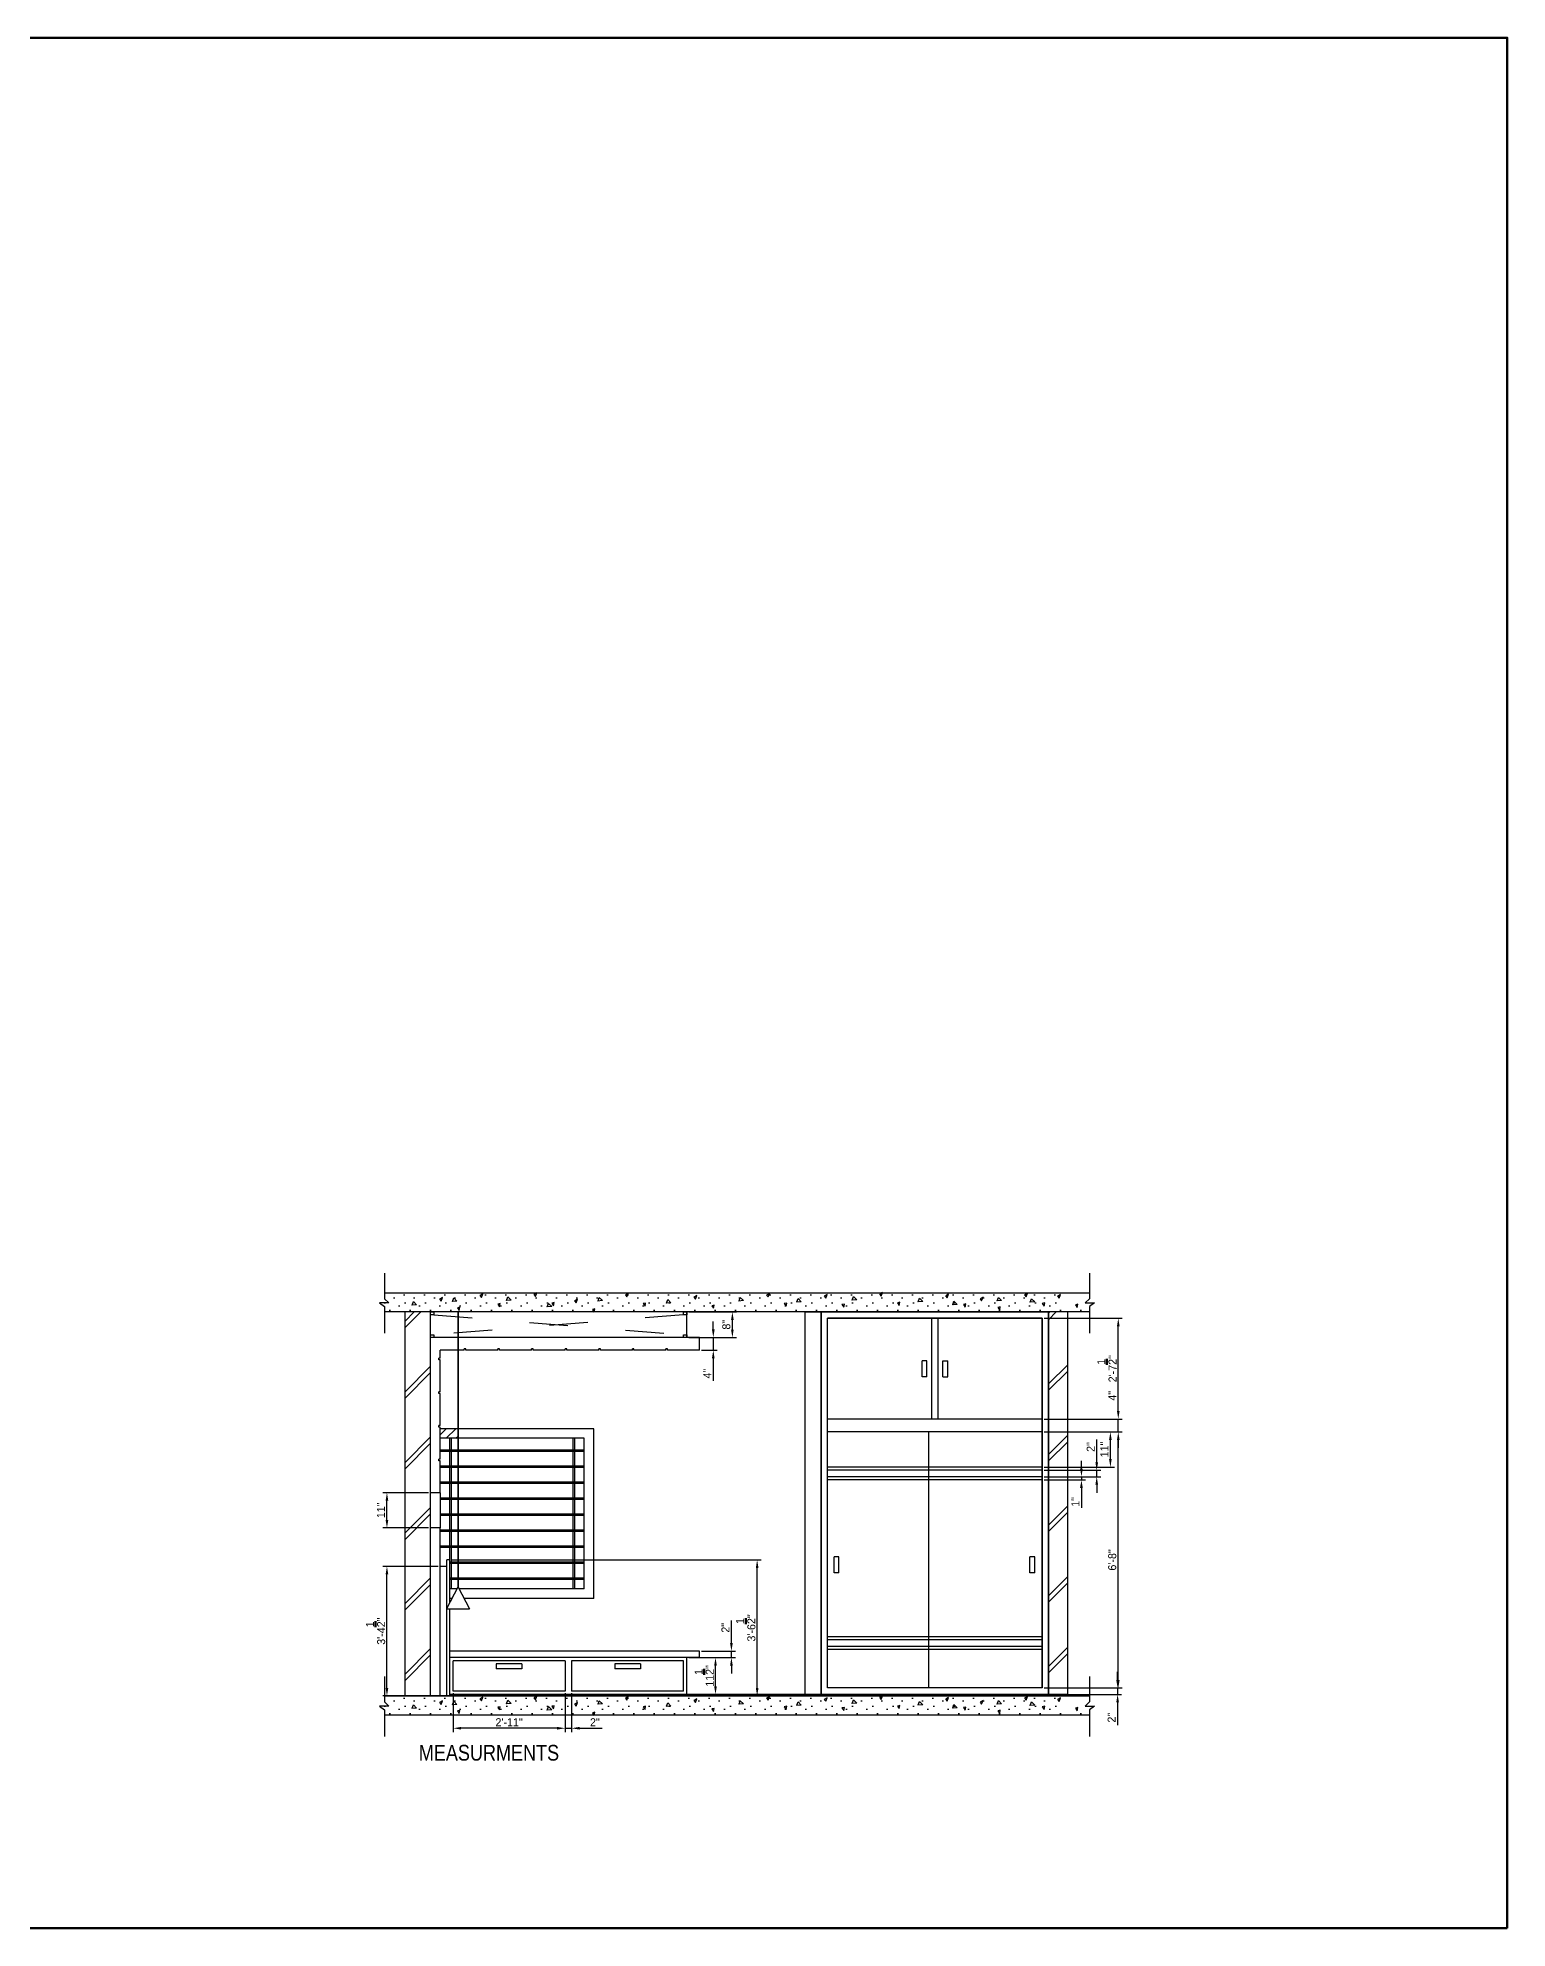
# Model space of a CAD drawing. Header units: millimetres. Extents: x 543 to 4140, y -1075 to 1161.
# Drawn here: x 3681 to 4140, y 165 to 756 of the extents above; entities that cross this region are included whole.
import ezdxf

# ---------------------------------------------------------------- set-up
doc = ezdxf.new("R2010")
doc.units = ezdxf.units.MM
doc.linetypes.add('ACAD_ISO03W100', pattern=[30, 12, -18])
doc.layers.add('TXT', color=7, linetype='Continuous', lineweight=25)
doc.styles.add('stylus BT', font='swissc.ttf')
doc.dimstyles.new('ISO-25', dxfattribs={"dimtxt": 2.5, "dimasz": 2.5, "dimexe": 1.25, "dimexo": 0.625, "dimtad": 1, "dimlunit": 4, "dimtxsty": 'Standard', "dimcen": 2.5, "dimadec": 0, "dimazin": 0, "dimtfac": 1, "dimtmove": 0, "dimatfit": 3, "dimfxl": 1, "dimarcsym": 0})

# ---------------------------------------------------------------- blocks, each defined once
blk = doc.blocks.new('*D29')
at = {"color": 0, "lineweight": -2}
for p, q in [((3884.21, 249.99), (3893.81, 249.99)), ((3892.56, 240.99), (3892.56, 247.49)), ((3884.21, 238.49), (3893.81, 238.49))]:
    blk.add_line(p, q, dxfattribs=at)
at = {"color": 0, "lineweight": 100}
for points in [[(3892.15, 247.49), (3892.98, 247.49), (3892.56, 249.99)], [(3892.15, 240.99), (3892.98, 240.99), (3892.56, 238.49)]]:
    blk.add_solid(points, dxfattribs=at)
at = {"layer": 'Defpoints', "color": 0, "lineweight": 100}
for p in [(3883.59, 249.99), (3892.56, 249.99), (3883.59, 238.49)]:
    blk.add_point(p, dxfattribs=at)
at = {"color": 0, "lineweight": 100, "insert": (3889.02, 244.24), "char_height": 2.5, "attachment_point": 5, "rotation": 90}
blk.add_mtext('11{\\H1.000000x;\\S1/2;}"', dxfattribs=at)
blk = doc.blocks.new('*D30')
at = {"color": 0, "lineweight": -2}
for p, q in [((3897.54, 254.49), (3897.54, 261.57)), ((3888.21, 251.99), (3898.79, 251.99)), ((3888.21, 249.99), (3898.79, 249.99)), ((3897.54, 249.99), (3897.54, 251.99)), ((3897.54, 247.49), (3897.54, 244.99))]:
    blk.add_line(p, q, dxfattribs=at)
at = {"color": 0, "lineweight": 100}
for points in [[(3897.12, 254.49), (3897.96, 254.49), (3897.54, 251.99)], [(3897.12, 247.49), (3897.96, 247.49), (3897.54, 249.99)]]:
    blk.add_solid(points, dxfattribs=at)
at = {"layer": 'Defpoints', "color": 0, "lineweight": 100}
for p in [(3887.59, 251.99), (3887.59, 249.99), (3897.54, 251.99)]:
    blk.add_point(p, dxfattribs=at)
at = {"color": 0, "lineweight": 100, "insert": (3895.67, 259.28), "char_height": 2.5, "attachment_point": 5, "rotation": 90}
blk.add_mtext('2"', dxfattribs=at)
blk = doc.blocks.new('*D31')
at = {"color": 0, "lineweight": -2}
for p, q in [((3810.21, 280.49), (3906.82, 280.49)), ((3905.57, 240.49), (3905.57, 277.99)), ((3810.21, 237.99), (3906.82, 237.99))]:
    blk.add_line(p, q, dxfattribs=at)
at = {"color": 0, "lineweight": 100}
for points in [[(3905.16, 277.99), (3905.99, 277.99), (3905.57, 280.49)], [(3905.16, 240.49), (3905.99, 240.49), (3905.57, 237.99)]]:
    blk.add_solid(points, dxfattribs=at)
at = {"layer": 'Defpoints', "color": 0, "lineweight": 100}
for p in [(3809.59, 280.49), (3905.57, 280.49), (3809.59, 237.99)]:
    blk.add_point(p, dxfattribs=at)
at = {"color": 0, "lineweight": 100, "insert": (3902.03, 259.24), "char_height": 2.5, "attachment_point": 5, "rotation": 90}
blk.add_mtext('3\'-6{\\H1.000000x;\\S1/2;}"', dxfattribs=at)
blk = doc.blocks.new('*D32')
at = {"color": 0, "lineweight": -2}
for p, q in [((3805.96, 278.49), (3788.68, 278.49)), ((3789.93, 240.49), (3789.93, 275.99)), ((3805.96, 237.99), (3788.68, 237.99))]:
    blk.add_line(p, q, dxfattribs=at)
at = {"color": 0, "lineweight": 100}
for points in [[(3789.52, 275.99), (3790.35, 275.99), (3789.93, 278.49)], [(3789.52, 240.49), (3790.35, 240.49), (3789.93, 237.99)]]:
    blk.add_solid(points, dxfattribs=at)
at = {"layer": 'Defpoints', "color": 0, "lineweight": 100}
for p in [(3789.93, 278.49), (3806.59, 278.49), (3806.59, 237.99)]:
    blk.add_point(p, dxfattribs=at)
at = {"color": 0, "lineweight": 100, "insert": (3786.39, 258.24), "char_height": 2.5, "attachment_point": 5, "rotation": 90}
blk.add_mtext('3\'-4{\\H1.000000x;\\S1/2;}"', dxfattribs=at)
blk = doc.blocks.new('*D33')
at = {"color": 0, "lineweight": -2}
for p, q in [((3802.96, 301.49), (3788.68, 301.49)), ((3789.93, 292.99), (3789.93, 298.99)), ((3802.96, 290.49), (3788.68, 290.49))]:
    blk.add_line(p, q, dxfattribs=at)
at = {"color": 0, "lineweight": 100}
for points in [[(3789.52, 298.99), (3790.35, 298.99), (3789.93, 301.49)], [(3789.52, 292.99), (3790.35, 292.99), (3789.93, 290.49)]]:
    blk.add_solid(points, dxfattribs=at)
at = {"layer": 'Defpoints', "color": 0, "lineweight": 100}
for p in [(3789.93, 301.49), (3803.59, 301.49), (3803.59, 290.49)]:
    blk.add_point(p, dxfattribs=at)
at = {"color": 0, "lineweight": 100, "insert": (3788.06, 295.99), "char_height": 2.5, "attachment_point": 5, "rotation": 90}
blk.add_mtext('11"', dxfattribs=at)
blk = doc.blocks.new('*D34')
at = {"color": 0, "lineweight": -2}
for p, q in [((3810.59, 238.86), (3810.59, 226.65)), ((3845.59, 238.86), (3845.59, 226.65)), ((3843.09, 227.9), (3813.09, 227.9))]:
    blk.add_line(p, q, dxfattribs=at)
at = {"color": 0, "lineweight": 100}
for points in [[(3813.09, 228.32), (3813.09, 227.49), (3810.59, 227.9)], [(3843.09, 228.32), (3843.09, 227.49), (3845.59, 227.9)]]:
    blk.add_solid(points, dxfattribs=at)
at = {"layer": 'Defpoints', "color": 0, "lineweight": 100}
for p in [(3810.59, 239.49), (3845.59, 239.49), (3810.59, 227.9)]:
    blk.add_point(p, dxfattribs=at)
at = {"color": 0, "lineweight": 100, "insert": (3828.09, 229.78), "char_height": 2.5, "attachment_point": 5}
blk.add_mtext('2\'-11"', dxfattribs=at)
blk = doc.blocks.new('*D35')
at = {"color": 0, "lineweight": -2}
for p, q in [((3845.59, 237.86), (3845.59, 226.65)), ((3847.59, 238.86), (3847.59, 226.65)), ((3843.09, 227.9), (3840.59, 227.9)), ((3845.59, 227.9), (3847.59, 227.9)), ((3850.09, 227.9), (3857.17, 227.9))]:
    blk.add_line(p, q, dxfattribs=at)
at = {"color": 0, "lineweight": 100}
for points in [[(3843.09, 228.32), (3843.09, 227.49), (3845.59, 227.9)], [(3850.09, 228.32), (3850.09, 227.49), (3847.59, 227.9)]]:
    blk.add_solid(points, dxfattribs=at)
at = {"layer": 'Defpoints', "color": 0, "lineweight": 100}
for p in [(3845.59, 238.49), (3847.59, 239.49), (3845.59, 227.9)]:
    blk.add_point(p, dxfattribs=at)
at = {"color": 0, "lineweight": 100, "insert": (3854.88, 229.78), "char_height": 2.5, "attachment_point": 5}
blk.add_mtext('2"', dxfattribs=at)
blk = doc.blocks.new('*D36')
at = {"color": 0, "lineweight": -2}
for p, q in [((3891.88, 352.49), (3891.88, 354.99)), ((3888.21, 349.99), (3893.13, 349.99)), ((3891.88, 349.99), (3891.88, 345.99)), ((3888.21, 345.99), (3893.13, 345.99)), ((3891.88, 343.49), (3891.88, 336.4))]:
    blk.add_line(p, q, dxfattribs=at)
at = {"color": 0, "lineweight": 100}
for points in [[(3891.46, 352.49), (3892.29, 352.49), (3891.88, 349.99)], [(3891.46, 343.49), (3892.29, 343.49), (3891.88, 345.99)]]:
    blk.add_solid(points, dxfattribs=at)
at = {"layer": 'Defpoints', "color": 0, "lineweight": 100}
for p in [(3887.59, 349.99), (3891.88, 349.99), (3887.59, 345.99)]:
    blk.add_point(p, dxfattribs=at)
at = {"color": 0, "lineweight": 100, "insert": (3890, 338.7), "char_height": 2.5, "attachment_point": 5, "rotation": 90}
blk.add_mtext('4"', dxfattribs=at)
blk = doc.blocks.new('*D37')
at = {"color": 0, "lineweight": -2}
for p, q in [((3884.21, 357.99), (3899.09, 357.99)), ((3897.84, 352.48), (3897.84, 355.49)), ((3884.21, 349.98), (3899.09, 349.98))]:
    blk.add_line(p, q, dxfattribs=at)
at = {"color": 0, "lineweight": 100}
for points in [[(3897.42, 355.49), (3898.25, 355.49), (3897.84, 357.99)], [(3897.42, 352.48), (3898.25, 352.48), (3897.84, 349.98)]]:
    blk.add_solid(points, dxfattribs=at)
at = {"layer": 'Defpoints', "color": 0, "lineweight": 100}
for p in [(3883.59, 357.99), (3897.84, 357.99), (3883.59, 349.98)]:
    blk.add_point(p, dxfattribs=at)
at = {"color": 0, "lineweight": 100, "insert": (3895.96, 353.98), "char_height": 2.5, "attachment_point": 5, "rotation": 90}
blk.add_mtext('8"', dxfattribs=at)
blk = doc.blocks.new('*D39')
at = {"color": 0, "lineweight": -2}
for p, q in [((4018.17, 242.99), (4018.17, 245.49)), ((3995.21, 240.49), (4019.42, 240.49)), ((3995.21, 238.49), (4019.42, 238.49)), ((4018.17, 240.49), (4018.17, 238.49)), ((4018.17, 235.99), (4018.17, 228.9))]:
    blk.add_line(p, q, dxfattribs=at)
at = {"color": 0, "lineweight": 100}
for points in [[(4017.75, 242.99), (4018.58, 242.99), (4018.17, 240.49)], [(4017.75, 235.99), (4018.58, 235.99), (4018.17, 238.49)]]:
    blk.add_solid(points, dxfattribs=at)
at = {"layer": 'Defpoints', "color": 0, "lineweight": 100}
for p in [(3994.59, 240.49), (3994.59, 238.49), (4018.17, 238.49)]:
    blk.add_point(p, dxfattribs=at)
at = {"color": 0, "lineweight": 100, "insert": (4016.29, 231.2), "char_height": 2.5, "attachment_point": 5, "rotation": 90}
blk.add_mtext('2"', dxfattribs=at)
blk = doc.blocks.new('*D40')
at = {"color": 0, "lineweight": -2}
for p, q in [((3995.21, 320.49), (4019.63, 320.49)), ((4018.38, 242.99), (4018.38, 317.99)), ((3995.21, 240.49), (4019.63, 240.49))]:
    blk.add_line(p, q, dxfattribs=at)
at = {"color": 0, "lineweight": 100}
for points in [[(4017.96, 317.99), (4018.79, 317.99), (4018.38, 320.49)], [(4017.96, 242.99), (4018.79, 242.99), (4018.38, 240.49)]]:
    blk.add_solid(points, dxfattribs=at)
at = {"layer": 'Defpoints', "color": 0, "lineweight": 100}
for p in [(3994.59, 320.49), (4018.38, 320.49), (3994.59, 240.49)]:
    blk.add_point(p, dxfattribs=at)
at = {"color": 0, "lineweight": 100, "insert": (4016.5, 280.49), "char_height": 2.5, "attachment_point": 5, "rotation": 90}
blk.add_mtext('6\'-8"', dxfattribs=at)
blk = doc.blocks.new('*D41')
at = {"color": 0, "lineweight": -2}
for p, q in [((4018.38, 326.99), (4018.38, 334.07)), ((3995.21, 324.49), (4019.63, 324.49)), ((3995.21, 320.49), (4019.63, 320.49)), ((4018.38, 320.49), (4018.38, 324.49)), ((4018.38, 317.99), (4018.38, 315.49))]:
    blk.add_line(p, q, dxfattribs=at)
at = {"color": 0, "lineweight": 100}
for points in [[(4017.96, 326.99), (4018.79, 326.99), (4018.38, 324.49)], [(4017.96, 317.99), (4018.79, 317.99), (4018.38, 320.49)]]:
    blk.add_solid(points, dxfattribs=at)
at = {"layer": 'Defpoints', "color": 0, "lineweight": 100}
for p in [(3994.59, 324.49), (3994.59, 320.49), (4018.38, 324.49)]:
    blk.add_point(p, dxfattribs=at)
at = {"color": 0, "lineweight": 100, "insert": (4016.5, 331.78), "char_height": 2.5, "attachment_point": 5, "rotation": 90}
blk.add_mtext('4"', dxfattribs=at)
blk = doc.blocks.new('*D42')
at = {"color": 0, "lineweight": -2}
for p, q in [((3995.21, 355.99), (4019.63, 355.99)), ((4018.38, 326.99), (4018.38, 353.49)), ((3995.21, 324.49), (4019.63, 324.49))]:
    blk.add_line(p, q, dxfattribs=at)
at = {"color": 0, "lineweight": 100}
for points in [[(4017.96, 353.49), (4018.79, 353.49), (4018.38, 355.99)], [(4017.96, 326.99), (4018.79, 326.99), (4018.38, 324.49)]]:
    blk.add_solid(points, dxfattribs=at)
at = {"layer": 'Defpoints', "color": 0, "lineweight": 100}
for p in [(3994.59, 355.99), (4018.38, 355.99), (3994.59, 324.49)]:
    blk.add_point(p, dxfattribs=at)
at = {"color": 0, "lineweight": 100, "insert": (4014.83, 340.24), "char_height": 2.5, "attachment_point": 5, "rotation": 90}
blk.add_mtext('2\'-7{\\H1.000000x;\\S1/2;}"', dxfattribs=at)
blk = doc.blocks.new('*D44')
at = {"color": 0, "lineweight": -2}
for p, q in [((4006.87, 308.99), (4006.87, 311.49)), ((3995.21, 306.49), (4008.12, 306.49)), ((3995.21, 305.49), (4008.12, 305.49)), ((4006.87, 306.49), (4006.87, 305.49)), ((4006.87, 302.99), (4006.87, 296.74))]:
    blk.add_line(p, q, dxfattribs=at)
at = {"color": 0, "lineweight": 100}
for points in [[(4006.45, 308.99), (4007.28, 308.99), (4006.87, 306.49)], [(4006.45, 302.99), (4007.28, 302.99), (4006.87, 305.49)]]:
    blk.add_solid(points, dxfattribs=at)
at = {"layer": 'Defpoints', "color": 0, "lineweight": 100}
for p in [(3994.59, 306.49), (3994.59, 305.49), (4006.87, 306.49)]:
    blk.add_point(p, dxfattribs=at)
at = {"color": 0, "lineweight": 100, "insert": (4004.99, 298.61), "char_height": 2.5, "attachment_point": 5, "rotation": 90}
blk.add_mtext('1"', dxfattribs=at)
blk = doc.blocks.new('*D46')
at = {"color": 0, "lineweight": -2}
for p, q in [((4011.64, 310.99), (4011.64, 318.07)), ((3995.21, 308.49), (4012.89, 308.49)), ((4011.64, 306.49), (4011.64, 308.49)), ((3995.21, 306.49), (4012.89, 306.49)), ((4011.64, 303.99), (4011.64, 301.49))]:
    blk.add_line(p, q, dxfattribs=at)
at = {"color": 0, "lineweight": 100}
for points in [[(4011.22, 310.99), (4012.06, 310.99), (4011.64, 308.49)], [(4011.22, 303.99), (4012.06, 303.99), (4011.64, 306.49)]]:
    blk.add_solid(points, dxfattribs=at)
at = {"layer": 'Defpoints', "color": 0, "lineweight": 100}
for p in [(3994.59, 308.49), (4011.64, 308.49), (3994.59, 306.49)]:
    blk.add_point(p, dxfattribs=at)
at = {"color": 0, "lineweight": 100, "insert": (4009.77, 315.78), "char_height": 2.5, "attachment_point": 5, "rotation": 90}
blk.add_mtext('2"', dxfattribs=at)
blk = doc.blocks.new('*D47')
at = {"color": 0, "lineweight": -2}
for p, q in [((3995.21, 320.49), (4017.17, 320.49)), ((4015.92, 311.99), (4015.92, 317.99)), ((3995.21, 309.49), (4017.17, 309.49))]:
    blk.add_line(p, q, dxfattribs=at)
at = {"color": 0, "lineweight": 100}
for points in [[(4015.5, 317.99), (4016.33, 317.99), (4015.92, 320.49)], [(4015.5, 311.99), (4016.33, 311.99), (4015.92, 309.49)]]:
    blk.add_solid(points, dxfattribs=at)
at = {"layer": 'Defpoints', "color": 0, "lineweight": 100}
for p in [(3994.59, 320.49), (4015.92, 320.49), (3994.59, 309.49)]:
    blk.add_point(p, dxfattribs=at)
at = {"color": 0, "lineweight": 100, "insert": (4014.04, 314.99), "char_height": 2.5, "attachment_point": 5, "rotation": 90}
blk.add_mtext('11"', dxfattribs=at)

msp = doc.modelspace()

# ---------------------------------------------------------------- hatches: boundary and pattern name
h = msp.add_hatch()
h.set_pattern_fill('DOTS', color=256, scale=4, style=0)
h.set_pattern_definition([(0, (1471.5465, 5.2236), (3.175, 6.35), [0, -6.35])])
h.paths.add_polyline_path([(3789.164, 366.79), (3789.164, 362.108), (3790.524, 360.846), (3787.602, 360.846), (3787.678, 360.79), (4001.545, 360.79), (4001.545, 362.502), (4003.107, 363.648), (4000.185, 363.648), (4001.545, 364.91), (4001.545, 366.79)])
h = msp.add_hatch()
h.set_pattern_fill('DOTS', color=256, scale=4, style=0)
h.set_pattern_definition([(0, (1471.2454, 7.696), (3.175, 6.35), [0, -6.35])])
h.paths.add_polyline_path([(3789.164, 369.262), (3789.164, 363.262), (4001.244, 363.262), (4001.244, 364.974), (4002.806, 366.121), (3999.884, 366.121), (4001.244, 367.383), (4001.244, 369.262)])
h = msp.add_hatch()
h.set_pattern_fill('DOTS', color=256, scale=4, style=0)
h.set_pattern_definition([(0, (1468.034, 6.827), (3.175, 6.35), [0, -6.35])])
h.paths.add_polyline_path([(3789.164, 368.393), (3789.164, 362.393), (3998.032, 362.393), (3998.032, 364.105), (3999.595, 365.252), (3996.672, 365.252), (3998.032, 366.514), (3998.032, 368.393)])
h = msp.add_hatch()
h.set_pattern_fill('DOTS', color=256, scale=4, style=0)
h.set_pattern_definition([(0, (1469.673, 4.288), (3.175, 6.35), [0, -6.35])])
h.paths.add_polyline_path([(3789.164, 365.854), (3789.164, 362.108), (3790.524, 360.846), (3787.602, 360.846), (3788.953, 359.854), (3999.671, 359.854), (3999.671, 361.566), (4001.234, 362.713), (3998.311, 362.713), (3999.671, 363.975), (3999.671, 365.854)])
h = msp.add_hatch()
h.set_pattern_fill('DOTS', color=256, scale=4, style=0)
h.set_pattern_definition([(0, (1479.408, 2.9517), (3.175, 6.35), [0, -6.35])])
h.paths.add_polyline_path([(4009.406, 358.518), (4009.406, 360.23), (4010.969, 361.376), (4008.046, 361.376), (4009.406, 362.639), (4009.406, 364.518), (3789.164, 364.518), (3789.164, 362.639), (3790.524, 361.376), (3787.602, 361.376), (3789.164, 360.23), (3789.164, 358.518)])
h = msp.add_hatch()
h.set_pattern_fill('JIS_WOOD', color=256, scale=3, style=0)
h.set_pattern_definition([(45, (1479.4082, 2.4211), (-1.5, 1.5), [])])
h.paths.add_polyline_path([(3812.03, 318.487), (3812.03, 321.487), (3806.59, 321.487), (3806.59, 318.487)])
h = msp.add_hatch()
h.set_pattern_fill('DOTS', color=256, scale=4, style=0)
h.set_pattern_definition([(0, (1471.2454, -118.304), (3.175, 6.35), [0, -6.35])])
h.paths.add_polyline_path([(3789.164, 243.262), (3789.164, 237.262), (4001.244, 237.262), (4001.244, 238.974), (4002.806, 240.121), (3999.884, 240.121), (4001.244, 241.383), (4001.244, 243.262)])
h = msp.add_hatch()
h.set_pattern_fill('DOTS', color=256, scale=4, style=0)
h.set_pattern_definition([(0, (1468.034, -119.173), (3.175, 6.35), [0, -6.35])])
h.paths.add_polyline_path([(3789.164, 242.393), (3789.164, 236.393), (3998.032, 236.393), (3998.032, 238.105), (3999.595, 239.252), (3996.672, 239.252), (3998.032, 240.514), (3998.032, 242.393)])
h = msp.add_hatch()
h.set_pattern_fill('DOTS', color=256, scale=4, style=0)
h.set_pattern_definition([(0, (1471.5465, -120.7764), (3.175, 6.35), [0, -6.35])])
h.paths.add_polyline_path([(3789.164, 240.79), (3789.164, 236.108), (3790.524, 234.846), (3787.602, 234.846), (3787.678, 234.79), (4001.545, 234.79), (4001.545, 236.502), (4003.107, 237.648), (4000.185, 237.648), (4001.545, 238.91), (4001.545, 240.79)])
h = msp.add_hatch()
h.set_pattern_fill('DOTS', color=256, scale=4, style=0)
h.set_pattern_definition([(0, (1469.673, -121.712), (3.175, 6.35), [0, -6.35])])
h.paths.add_polyline_path([(3789.164, 239.854), (3789.164, 236.108), (3790.524, 234.846), (3787.602, 234.846), (3788.953, 233.854), (3999.671, 233.854), (3999.671, 235.566), (4001.234, 236.713), (3998.311, 236.713), (3999.671, 237.975), (3999.671, 239.854)])
h = msp.add_hatch()
h.set_pattern_fill('DOTS', color=256, scale=4, style=0)
h.set_pattern_definition([(0, (1479.408, -123.0483), (3.175, 6.35), [0, -6.35])])
h.paths.add_polyline_path([(4009.406, 232.518), (4009.406, 234.23), (4010.969, 235.376), (4008.046, 235.376), (4009.406, 236.639), (4009.406, 238.518), (3789.164, 238.518), (3789.164, 236.639), (3790.524, 235.376), (3787.602, 235.376), (3789.164, 234.23), (3789.164, 232.518)])

# ---------------------------------------------------------------- linework, layer by layer
for p, q in [((3789.164, 370.086), (3789.164, 362.108)), ((4009.406, 370.086), (4009.406, 362.108)), ((3790.524, 360.846), (3787.602, 360.846)), ((3787.602, 360.846), (3789.164, 359.699)), ((3789.164, 363.987), (4009.406, 363.987)), ((3789.164, 362.108), (3790.524, 360.846)), ((3797.811, 360.127), (3798.212, 361.208)), ((3798.212, 361.208), (3799.214, 360.207)), ((3806.351, 361.962), (3806.86, 361.365)), ((3807.281, 362.47), (3806.373, 361.939)), ((3806.86, 361.365), (3807.281, 362.47)), ((3811.813, 361.337), (3810.289, 361.217)), ((3810.41, 361.257), (3810.811, 362.339)), ((3810.811, 362.339), (3811.813, 361.337)), ((3818.949, 363.092), (3819.459, 362.495)), ((3819.879, 363.601), (3818.972, 363.07)), ((3819.459, 362.495), (3819.879, 363.601)), ((3825.293, 360.591), (3824.523, 360.438)), ((3824.53, 360.434), (3825.092, 359.608)), ((3825.092, 359.608), (3825.293, 360.591)), ((3828.706, 361.661), (3827.182, 361.541)), ((3827.302, 361.581), (3827.703, 362.662)), ((3827.703, 362.662), (3828.706, 361.661)), ((3835.842, 363.415), (3836.351, 362.818)), ((3836.772, 363.924), (3835.864, 363.393)), ((3836.351, 362.818), (3836.772, 363.924)), ((3839.992, 359.578), (3840.393, 360.66)), ((3840.393, 360.66), (3841.395, 359.659)), ((3842.186, 360.915), (3841.416, 360.761)), ((3841.422, 360.758), (3841.985, 359.932)), ((3841.985, 359.932), (3842.186, 360.915)), ((3848.532, 361.413), (3849.041, 360.816)), ((3849.462, 361.922), (3848.554, 361.391)), ((3849.041, 360.816), (3849.462, 361.922)), ((3857.264, 361.515), (3855.74, 361.394)), ((3855.861, 361.435), (3856.262, 362.516)), ((3856.262, 362.516), (3857.264, 361.515)), ((3864.401, 363.269), (3864.91, 362.672)), ((3865.331, 363.778), (3864.423, 363.247)), ((3864.91, 362.672), (3865.331, 363.778)), ((3870.744, 360.769), (3869.974, 360.615)), ((3869.981, 360.611), (3870.543, 359.785)), ((3870.543, 359.785), (3870.744, 360.769)), ((3878.659, 360.835), (3877.135, 360.715)), ((3877.256, 360.755), (3877.657, 361.836)), ((3877.657, 361.836), (3878.659, 360.835)), ((3885.795, 362.59), (3886.305, 361.993)), ((3886.725, 363.098), (3885.818, 362.568)), ((3886.305, 361.993), (3886.725, 363.098)), ((3901.319, 361.513), (3899.795, 361.393)), ((3899.915, 361.433), (3900.316, 362.514)), ((3900.316, 362.514), (3901.319, 361.513)), ((3908.455, 363.268), (3908.964, 362.671)), ((3909.385, 363.776), (3908.477, 363.246)), ((3908.964, 362.671), (3909.385, 363.776)), ((3914.799, 360.767), (3914.029, 360.613)), ((3914.035, 360.61), (3914.598, 359.784)), ((3914.598, 359.784), (3914.799, 360.767)), ((3919.347, 361.163), (3917.824, 361.043)), ((3917.944, 361.083), (3918.345, 362.164)), ((3918.345, 362.164), (3919.347, 361.163)), ((3926.484, 362.918), (3926.993, 362.32)), ((3927.414, 363.426), (3926.506, 362.895)), ((3926.993, 362.32), (3927.414, 363.426)), ((3932.828, 360.417), (3932.057, 360.263)), ((3932.627, 359.434), (3932.828, 360.417)), ((3936.685, 361.752), (3935.162, 361.631)), ((3935.282, 361.671), (3935.683, 362.753)), ((3935.683, 362.753), (3936.685, 361.752)), ((3943.822, 363.506), (3944.331, 362.909)), ((3944.752, 364.015), (3943.844, 363.484)), ((3944.331, 362.909), (3944.752, 364.015)), ((3950.166, 361.005), (3949.395, 360.852)), ((3949.402, 360.848), (3949.965, 360.022)), ((3949.965, 360.022), (3950.166, 361.005)), ((3957.306, 361.247), (3955.783, 361.127)), ((3955.903, 361.167), (3956.304, 362.248)), ((3956.304, 362.248), (3957.306, 361.247)), ((3964.443, 363.002), (3964.952, 362.405)), ((3965.373, 363.51), (3964.465, 362.98)), ((3964.952, 362.405), (3965.373, 363.51)), ((3966.652, 360.21), (3967.053, 361.291)), ((3967.053, 361.291), (3968.056, 360.29)), ((3970.786, 360.501), (3970.016, 360.347)), ((3970.023, 360.344), (3970.585, 359.518)), ((3970.585, 359.518), (3970.786, 360.501)), ((3975.192, 362.044), (3975.701, 361.447)), ((3976.122, 362.553), (3975.214, 362.022)), ((3975.701, 361.447), (3976.122, 362.553)), ((3981.93, 361.528), (3980.406, 361.408)), ((3980.527, 361.448), (3980.928, 362.529)), ((3980.928, 362.529), (3981.93, 361.528)), ((3989.067, 363.282), (3989.576, 362.685)), ((3989.997, 363.791), (3989.089, 363.26)), ((3989.576, 362.685), (3989.997, 363.791)), ((3992.262, 361.115), (3990.738, 360.995)), ((3990.859, 361.035), (3991.26, 362.116)), ((3991.26, 362.116), (3992.262, 361.115)), ((3995.41, 360.782), (3994.64, 360.628)), ((3994.647, 360.625), (3995.209, 359.799)), ((3995.209, 359.799), (3995.41, 360.782)), ((3999.398, 362.87), (3999.908, 362.273)), ((4000.328, 363.378), (3999.421, 362.848)), ((3999.908, 362.273), (4000.328, 363.378)), ((4005.742, 360.369), (4004.972, 360.215)), ((4005.541, 359.386), (4005.742, 360.369)), ((4009.406, 362.108), (4008.046, 360.846)), ((4008.046, 360.846), (4010.969, 360.846)), ((4010.969, 360.846), (4009.406, 359.699)), ((3789.164, 359.699), (3789.164, 351.318)), ((4009.406, 357.987), (3789.164, 357.987)), ((3795.59, 355.109), (3798.469, 357.987)), ((3795.59, 353.109), (3800.469, 357.987)), ((3795.59, 237.987), (3795.59, 357.987)), ((3799.214, 360.207), (3797.691, 360.087)), ((3803.59, 237.987), (3803.59, 357.987)), ((3812.695, 359.461), (3811.924, 359.307)), ((3811.931, 359.304), (3812.494, 358.478)), ((3812.03, 357.987), (3812.03, 272.013)), ((3812.23, 357.987), (3812.23, 272.013)), ((3812.494, 358.478), (3812.695, 359.461)), ((3841.395, 359.659), (3839.872, 359.538)), ((3854.876, 358.912), (3854.105, 358.759)), ((3854.112, 358.755), (3854.675, 357.929)), ((3854.675, 357.929), (3854.876, 358.912)), ((3883.59, 349.987), (3883.59, 357.987)), ((3892.139, 360.089), (3891.369, 359.935)), ((3891.376, 359.932), (3891.938, 359.106)), ((3891.938, 359.106), (3892.139, 360.089)), ((3920.59, 238.487), (3920.59, 357.987)), ((3925.59, 238.487), (3925.59, 357.987)), ((3927.59, 240.487), (3927.59, 355.987)), ((3994.59, 355.987), (3927.59, 355.987)), ((3932.064, 360.26), (3932.627, 359.434)), ((3960.09, 324.487), (3960.09, 355.987)), ((3962.09, 324.487), (3962.09, 355.987)), ((3968.056, 360.29), (3966.532, 360.17)), ((3981.536, 359.544), (3980.766, 359.39)), ((3980.772, 359.387), (3981.335, 358.56)), ((3981.335, 358.56), (3981.536, 359.544)), ((3994.59, 240.487), (3994.59, 355.987)), ((3996.59, 357.553), (3997.024, 357.987)), ((3996.59, 355.553), (3999.024, 357.987)), ((3996.59, 238.487), (3996.59, 357.987)), ((4002.59, 237.987), (4002.59, 357.987)), ((4004.979, 360.212), (4005.541, 359.386)), ((4009.406, 359.699), (4009.406, 351.318)), ((3812.03, 349.987), (3803.59, 349.987)), ((3887.59, 349.987), (3812.23, 349.987)), ((3887.59, 345.987), (3887.59, 349.987)), ((3806.09, 342.987), (3806.09, 343.487)), ((3806.59, 343.487), (3806.09, 343.487)), ((3806.59, 342.987), (3806.09, 342.987)), ((3806.59, 343.487), (3806.59, 345.987)), ((3812.03, 345.987), (3806.59, 345.987)), ((3806.59, 332.987), (3806.59, 342.987)), ((3814.09, 345.987), (3812.23, 345.987)), ((3814.59, 346.487), (3814.09, 346.487)), ((3814.09, 345.987), (3814.09, 346.487)), ((3814.59, 345.987), (3814.59, 346.487)), ((3824.59, 345.987), (3814.59, 345.987)), ((3825.09, 346.487), (3824.59, 346.487)), ((3824.59, 345.987), (3824.59, 346.487)), ((3825.09, 345.987), (3825.09, 346.487)), ((3835.09, 345.987), (3825.09, 345.987)), ((3835.59, 346.487), (3835.09, 346.487)), ((3835.09, 345.987), (3835.09, 346.487)), ((3835.59, 345.987), (3835.59, 346.487)), ((3845.59, 345.987), (3835.59, 345.987)), ((3846.09, 346.487), (3845.59, 346.487)), ((3845.59, 345.987), (3845.59, 346.487)), ((3846.09, 345.987), (3846.09, 346.487)), ((3856.09, 345.987), (3846.09, 345.987)), ((3856.59, 346.487), (3856.09, 346.487)), ((3856.09, 345.987), (3856.09, 346.487)), ((3856.59, 345.987), (3856.59, 346.487)), ((3866.59, 345.987), (3856.59, 345.987)), ((3867.09, 346.487), (3866.59, 346.487)), ((3866.59, 345.987), (3866.59, 346.487)), ((3867.09, 345.987), (3867.09, 346.487)), ((3877.09, 345.987), (3867.09, 345.987)), ((3877.59, 346.487), (3877.09, 346.487)), ((3877.09, 345.987), (3877.09, 346.487)), ((3877.59, 345.987), (3877.59, 346.487)), ((3887.59, 345.987), (3877.59, 345.987)), ((3957.09, 337.737), (3957.09, 342.737)), ((3958.59, 342.737), (3957.09, 342.737)), ((3958.59, 337.737), (3958.59, 342.737)), ((3963.59, 337.737), (3963.59, 342.737)), ((3963.59, 342.737), (3965.09, 342.737)), ((3965.09, 337.737), (3965.09, 342.737)), ((3795.59, 333.047), (3803.59, 341.047)), ((3795.59, 331.047), (3803.59, 339.047)), ((3806.683, 338.971), (3806.683, 338.971)), ((3958.59, 337.737), (3957.09, 337.737)), ((3963.59, 337.737), (3965.09, 337.737)), ((3996.59, 335.491), (4002.59, 341.491)), ((3996.59, 333.491), (4002.59, 339.491)), ((3806.09, 332.487), (3806.09, 332.987)), ((3806.59, 332.987), (3806.09, 332.987)), ((3806.59, 332.487), (3806.09, 332.487)), ((3806.59, 322.487), (3806.59, 332.487)), ((3806.683, 326.271), (3806.683, 326.271)), ((3795.59, 310.985), (3803.59, 318.985)), ((3806.09, 321.987), (3806.09, 322.487)), ((3806.59, 322.487), (3806.09, 322.487)), ((3806.59, 321.987), (3806.09, 321.987)), ((3806.59, 311.987), (3806.59, 321.987)), ((3812.03, 321.487), (3806.59, 321.487)), ((3854.59, 321.487), (3812.23, 321.487)), ((3854.59, 268.487), (3854.59, 321.487)), ((3994.59, 324.487), (3927.59, 324.487)), ((3994.59, 320.487), (3927.59, 320.487)), ((3959.09, 320.487), (3959.09, 240.487)), ((3996.59, 313.43), (4002.59, 319.43)), ((3795.59, 308.985), (3803.59, 316.985)), ((3806.59, 311.987), (3806.59, 318.487)), ((3812.03, 318.487), (3806.59, 318.487)), ((3812.03, 314.834), (3806.59, 314.834)), ((3812.03, 314.334), (3806.59, 314.334)), ((3809.59, 267.162), (3809.59, 318.487)), ((3810.09, 271.487), (3810.09, 318.487)), ((3851.59, 318.487), (3812.23, 318.487)), ((3851.59, 314.834), (3812.23, 314.834)), ((3851.59, 314.334), (3812.23, 314.334)), ((3848.09, 271.487), (3848.09, 318.487)), ((3848.59, 271.487), (3848.59, 318.487)), ((3851.59, 271.487), (3851.59, 318.487)), ((3996.59, 311.43), (4002.59, 317.43)), ((3806.09, 311.487), (3806.09, 311.987)), ((3806.59, 311.987), (3806.09, 311.987)), ((3806.59, 311.487), (3806.09, 311.487)), ((3806.59, 301.487), (3806.59, 311.487)), ((3806.59, 301.487), (3806.59, 311.487)), ((3812.03, 309.834), (3806.59, 309.834)), ((3812.03, 309.334), (3806.59, 309.334)), ((3851.59, 309.834), (3812.23, 309.834)), ((3851.59, 309.334), (3812.23, 309.334)), ((3994.59, 309.487), (3927.59, 309.487)), ((3994.59, 308.487), (3927.59, 308.487)), ((3806.59, 301.487), (3803.59, 301.487)), ((3812.03, 304.834), (3806.59, 304.834)), ((3812.03, 304.334), (3806.59, 304.334)), ((3806.59, 301.487), (3806.59, 290.487)), ((3851.59, 304.834), (3812.23, 304.834)), ((3851.59, 304.334), (3812.23, 304.334)), ((3994.59, 306.487), (3927.59, 306.487)), ((3994.59, 305.487), (3927.59, 305.487)), ((3795.59, 288.924), (3803.59, 296.924)), ((3812.03, 299.834), (3806.59, 299.834)), ((3812.03, 299.334), (3806.59, 299.334)), ((3851.59, 299.834), (3812.23, 299.834)), ((3851.59, 299.334), (3812.23, 299.334)), ((3996.59, 291.368), (4002.59, 297.368)), ((3996.59, 289.368), (4002.59, 295.368)), ((3795.59, 286.924), (3803.59, 294.924)), ((3806.09, 290.487), (3803.59, 290.487)), ((3806.59, 290.487), (3806.09, 290.487)), ((3812.03, 294.834), (3806.59, 294.834)), ((3812.03, 294.334), (3806.59, 294.334)), ((3806.59, 237.987), (3806.59, 290.487)), ((3806.59, 271.487), (3806.59, 290.487)), ((3812.03, 289.834), (3806.59, 289.834)), ((3851.59, 294.834), (3812.23, 294.834)), ((3851.59, 294.334), (3812.23, 294.334)), ((3851.59, 289.834), (3812.23, 289.834)), ((3812.03, 289.334), (3806.59, 289.334)), ((3812.03, 284.834), (3806.59, 284.834)), ((3812.03, 284.334), (3806.59, 284.334)), ((3851.59, 289.334), (3812.23, 289.334)), ((3851.59, 284.834), (3812.23, 284.834)), ((3851.59, 284.334), (3812.23, 284.334)), ((3808.59, 278.487), (3806.59, 278.487)), ((3808.59, 237.987), (3808.59, 280.487)), ((3809.59, 280.487), (3808.59, 280.487)), ((3812.03, 279.834), (3809.59, 279.834)), ((3812.03, 279.334), (3809.59, 279.334)), ((3851.59, 279.834), (3812.23, 279.834)), ((3851.59, 279.334), (3812.23, 279.334)), ((3929.59, 276.487), (3929.59, 281.487)), ((3931.09, 281.487), (3929.59, 281.487)), ((3931.09, 276.487), (3931.09, 281.487)), ((3990.773, 276.487), (3990.773, 281.487)), ((3992.273, 281.487), (3990.773, 281.487)), ((3992.273, 276.487), (3992.273, 281.487)), ((3795.59, 266.862), (3803.59, 274.862)), ((3795.59, 264.862), (3803.59, 272.862)), ((3812.03, 272.013), (3808.586, 265.166)), ((3812.03, 274.834), (3809.59, 274.834)), ((3812.03, 274.334), (3809.59, 274.334)), ((3851.59, 274.834), (3812.23, 274.834)), ((3851.59, 274.334), (3812.23, 274.334)), ((3812.23, 272.013), (3815.673, 265.166)), ((3931.09, 276.487), (3929.59, 276.487)), ((3992.273, 276.487), (3990.773, 276.487)), ((3996.59, 269.306), (4002.59, 275.306)), ((3996.59, 267.306), (4002.59, 273.306)), ((3811.765, 271.487), (3809.59, 271.487)), ((3810.257, 268.487), (3809.59, 268.487)), ((3851.59, 271.487), (3812.494, 271.487)), ((3854.59, 268.487), (3814.003, 268.487)), ((3808.586, 265.166), (3815.673, 265.166)), ((3809.59, 237.987), (3809.59, 265.166)), ((3994.59, 256.487), (3927.59, 256.487)), ((3994.59, 255.487), (3927.59, 255.487)), ((3795.59, 244.8), (3803.59, 252.8)), ((3795.59, 242.8), (3803.59, 250.8)), ((3887.59, 251.987), (3809.59, 251.987)), ((3887.59, 249.987), (3809.59, 249.987)), ((3810.59, 239.487), (3810.59, 248.987)), ((3845.59, 248.987), (3810.59, 248.987)), ((3845.59, 248.987), (3845.59, 239.487)), ((3882.59, 248.987), (3847.59, 248.987)), ((3847.59, 248.987), (3847.59, 239.487)), ((3882.59, 239.487), (3882.59, 248.987)), ((3883.59, 238.487), (3883.59, 249.987)), ((3887.59, 249.987), (3887.59, 251.987)), ((3994.59, 253.487), (3927.59, 253.487)), ((3994.59, 252.487), (3927.59, 252.487)), ((3994.59, 252.487), (3927.59, 252.487)), ((3996.59, 247.244), (4002.59, 253.244)), ((3996.59, 245.244), (4002.59, 251.244)), ((3789.164, 244.086), (3789.164, 236.108)), ((3832.09, 247.987), (3824.09, 247.987)), ((3824.09, 247.987), (3824.09, 246.487)), ((3832.09, 246.487), (3824.09, 246.487)), ((3832.09, 247.987), (3832.09, 246.487)), ((3869.09, 247.987), (3861.09, 247.987)), ((3861.09, 247.987), (3861.09, 246.487)), ((3869.09, 246.487), (3861.09, 246.487)), ((3869.09, 247.987), (3869.09, 246.487)), ((4009.406, 244.086), (4009.406, 236.108)), ((3789.164, 237.987), (4009.406, 237.987)), ((4002.59, 237.987), (3795.59, 237.987)), ((3807.281, 236.47), (3806.373, 235.939)), ((3806.86, 235.365), (3807.281, 236.47)), ((4002.59, 238.487), (3809.59, 238.487)), ((3810.41, 235.257), (3810.811, 236.339)), ((3845.59, 239.487), (3810.59, 239.487)), ((3810.811, 236.339), (3811.813, 235.337)), ((3818.949, 237.092), (3819.459, 236.495)), ((3819.879, 237.601), (3818.972, 237.07)), ((3819.459, 236.495), (3819.879, 237.601)), ((3827.302, 235.581), (3827.703, 236.662)), ((3827.703, 236.662), (3828.706, 235.661)), ((3835.842, 237.415), (3836.351, 236.818)), ((3836.772, 237.924), (3835.864, 237.393)), ((3836.351, 236.818), (3836.772, 237.924)), ((3882.59, 239.487), (3847.59, 239.487)), ((3855.861, 235.435), (3856.262, 236.516)), ((3856.262, 236.516), (3857.264, 235.515)), ((3864.401, 237.269), (3864.91, 236.672)), ((3865.331, 237.778), (3864.423, 237.247)), ((3864.91, 236.672), (3865.331, 237.778)), ((3885.795, 236.59), (3886.305, 235.993)), ((3886.725, 237.098), (3885.818, 236.568)), ((3886.305, 235.993), (3886.725, 237.098)), ((3899.915, 235.433), (3900.316, 236.514)), ((3900.316, 236.514), (3901.319, 235.513)), ((3908.455, 237.268), (3908.964, 236.671)), ((3909.385, 237.776), (3908.477, 237.246)), ((3908.964, 236.671), (3909.385, 237.776)), ((3926.484, 236.918), (3926.993, 236.32)), ((3927.414, 237.426), (3926.506, 236.895)), ((3926.993, 236.32), (3927.414, 237.426)), ((3994.59, 240.487), (3927.59, 240.487)), ((3935.282, 235.671), (3935.683, 236.753)), ((3935.683, 236.753), (3936.685, 235.752)), ((3943.822, 237.506), (3944.331, 236.909)), ((3944.752, 238.015), (3943.844, 237.484)), ((3944.331, 236.909), (3944.752, 238.015)), ((3964.443, 237.002), (3964.952, 236.405)), ((3965.373, 237.51), (3964.465, 236.98)), ((3964.952, 236.405), (3965.373, 237.51)), ((3976.122, 236.553), (3975.214, 236.022)), ((3975.701, 235.447), (3976.122, 236.553)), ((3980.527, 235.448), (3980.928, 236.529)), ((3980.928, 236.529), (3981.93, 235.528)), ((3989.067, 237.282), (3989.576, 236.685)), ((3989.997, 237.791), (3989.089, 237.26)), ((3989.576, 236.685), (3989.997, 237.791)), ((3999.398, 236.87), (3999.908, 236.273)), ((4000.328, 237.378), (3999.421, 236.848)), ((3999.908, 236.273), (4000.328, 237.378)), ((3790.524, 234.846), (3787.602, 234.846)), ((3787.602, 234.846), (3789.164, 233.699)), ((3789.164, 236.108), (3790.524, 234.846)), ((3789.164, 233.699), (3789.164, 225.318)), ((4009.406, 231.987), (3789.164, 231.987)), ((3799.214, 234.207), (3797.691, 234.087)), ((3797.811, 234.127), (3798.212, 235.208)), ((3798.212, 235.208), (3799.214, 234.207)), ((3806.351, 235.962), (3806.86, 235.365)), ((3811.813, 235.337), (3810.289, 235.217)), ((3812.695, 233.461), (3811.924, 233.307)), ((3811.931, 233.304), (3812.494, 232.478)), ((3812.494, 232.478), (3812.695, 233.461)), ((3825.293, 234.591), (3824.523, 234.438)), ((3824.53, 234.434), (3825.092, 233.608)), ((3825.092, 233.608), (3825.293, 234.591)), ((3828.706, 235.661), (3827.182, 235.541)), ((3841.395, 233.659), (3839.872, 233.538)), ((3839.992, 233.578), (3840.393, 234.66)), ((3840.393, 234.66), (3841.395, 233.659)), ((3842.186, 234.915), (3841.416, 234.761)), ((3841.422, 234.758), (3841.985, 233.932)), ((3841.985, 233.932), (3842.186, 234.915)), ((3848.532, 235.413), (3849.041, 234.816)), ((3849.462, 235.922), (3848.554, 235.391)), ((3849.041, 234.816), (3849.462, 235.922)), ((3854.876, 232.912), (3854.105, 232.759)), ((3854.112, 232.755), (3854.675, 231.929)), ((3854.675, 231.929), (3854.876, 232.912)), ((3857.264, 235.515), (3855.74, 235.394)), ((3870.744, 234.769), (3869.974, 234.615)), ((3869.981, 234.611), (3870.543, 233.785)), ((3870.543, 233.785), (3870.744, 234.769)), ((3878.659, 234.835), (3877.135, 234.715)), ((3877.256, 234.755), (3877.657, 235.836)), ((3877.657, 235.836), (3878.659, 234.835)), ((3892.139, 234.089), (3891.369, 233.935)), ((3891.376, 233.932), (3891.938, 233.106)), ((3891.938, 233.106), (3892.139, 234.089)), ((3901.319, 235.513), (3899.795, 235.393)), ((3914.799, 234.767), (3914.029, 234.613)), ((3914.035, 234.61), (3914.598, 233.784)), ((3914.598, 233.784), (3914.799, 234.767)), ((3919.347, 235.163), (3917.824, 235.043)), ((3917.944, 235.083), (3918.345, 236.164)), ((3918.345, 236.164), (3919.347, 235.163)), ((3932.828, 234.417), (3932.057, 234.263)), ((3932.064, 234.26), (3932.627, 233.434)), ((3932.627, 233.434), (3932.828, 234.417)), ((3936.685, 235.752), (3935.162, 235.631)), ((3950.166, 235.005), (3949.395, 234.852)), ((3949.402, 234.848), (3949.965, 234.022)), ((3949.965, 234.022), (3950.166, 235.005)), ((3957.306, 235.247), (3955.783, 235.127)), ((3955.903, 235.167), (3956.304, 236.248)), ((3956.304, 236.248), (3957.306, 235.247)), ((3968.056, 234.29), (3966.532, 234.17)), ((3966.652, 234.21), (3967.053, 235.291)), ((3967.053, 235.291), (3968.056, 234.29)), ((3970.786, 234.501), (3970.016, 234.347)), ((3970.023, 234.344), (3970.585, 233.518)), ((3970.585, 233.518), (3970.786, 234.501)), ((3975.192, 236.044), (3975.701, 235.447)), ((3981.93, 235.528), (3980.406, 235.408)), ((3981.536, 233.544), (3980.766, 233.39)), ((3980.772, 233.387), (3981.335, 232.56)), ((3981.335, 232.56), (3981.536, 233.544)), ((3992.262, 235.115), (3990.738, 234.995)), ((3990.859, 235.035), (3991.26, 236.116)), ((3991.26, 236.116), (3992.262, 235.115)), ((3995.41, 234.782), (3994.64, 234.628)), ((3994.647, 234.625), (3995.209, 233.799)), ((3995.209, 233.799), (3995.41, 234.782)), ((4005.742, 234.369), (4004.972, 234.215)), ((4004.979, 234.212), (4005.541, 233.386)), ((4005.541, 233.386), (4005.742, 234.369)), ((4009.406, 236.108), (4008.046, 234.846)), ((4008.046, 234.846), (4010.969, 234.846)), ((4010.969, 234.846), (4009.406, 233.699)), ((4009.406, 233.699), (4009.406, 225.318))]:
    msp.add_line(p, q)
at = {"linetype": 'ACAD_ISO03W100'}
for p, q in [((3804.607, 357.095), (3882.573, 350.871)), ((3882.573, 357.095), (3804.607, 350.871))]:
    msp.add_line(p, q, dxfattribs=at)
at = {"lineweight": 100}
msp.add_lwpolyline([(4139.86, 165.429), (3168.429, 165.429), (3168.429, 756.077), (4139.86, 756.077)], close=True, dxfattribs=at)
for points in [[(3803.59, 357.987), (3804.607, 357.987), (3804.607, 357.095), (3803.59, 357.095)], [(3882.573, 357.987), (3883.59, 357.987), (3883.59, 357.095), (3882.573, 357.095)], [(3920.59, 357.987), (3925.59, 357.987), (3925.59, 238.487), (3920.59, 238.487)], [(3925.59, 357.987), (3996.59, 357.987), (3996.59, 238.487), (3925.59, 238.487)], [(3994.59, 240.487), (3927.59, 240.487), (3927.59, 355.987), (3994.59, 355.987)], [(3803.59, 350.871), (3804.607, 350.871), (3804.607, 349.979), (3803.59, 349.979)], [(3882.573, 350.871), (3883.59, 350.871), (3883.59, 349.979), (3882.573, 349.979)]]:
    msp.add_lwpolyline(points, close=True)

# ---------------------------------------------------------------- texts
at = {"layer": 'TXT', "style": 'stylus BT'}
msp.add_text('MEASURMENTS', height=4.92032, dxfattribs=at).set_placement((3799.886, 217.788))

# ---------------------------------------------------------------- dimensions: what is measured, and where the dimension line sits
at = {"lineweight": 100}
for base, p1, p2, picture, middle in [((3897.838, 357.987), (3883.59, 349.979), (3883.59, 357.987), '*D37', (3895.963, 353.983)), ((4018.376, 355.987), (3994.59, 324.487), (3994.59, 355.987), '*D42', (4014.835, 340.237)), ((4018.376, 324.487), (3994.59, 320.487), (3994.59, 324.487), '*D41', (4016.501, 331.779)), ((4018.376, 320.487), (3994.59, 240.487), (3994.59, 320.487), '*D40', (4016.501, 280.487)), ((4015.916, 320.487), (3994.59, 309.487), (3994.59, 320.487), '*D47', (4014.041, 314.987)), ((4011.641, 308.487), (3994.59, 306.487), (3994.59, 308.487), '*D46', (4009.766, 315.779)), ((3789.934, 301.487), (3803.59, 290.487), (3803.59, 301.487), '*D33', (3788.059, 295.987)), ((3905.573, 280.487), (3809.59, 237.987), (3809.59, 280.487), '*D31', (3902.032, 259.237)), ((3897.542, 251.987), (3887.59, 249.987), (3887.59, 251.987), '*D30', (3895.667, 259.279)), ((3892.562, 249.987), (3883.59, 238.487), (3883.59, 249.987), '*D29', (3889.02, 244.237)), ((4018.168, 238.487), (3994.59, 240.487), (3994.59, 238.487), '*D39', (4016.293, 231.196))]:
    dim = msp.add_linear_dim(base=base, p1=p1, p2=p2, angle=90, dimstyle='ISO-25', dxfattribs=at)
    dim.commit()
    dim.dimension.update_dxf_attribs({"geometry": picture, "text_midpoint": middle})
for base, p1, p2, picture, middle in [((3891.877, 349.987), (3887.59, 345.987), (3887.59, 349.987), '*D36', (3891.877, 338.696)), ((4006.868, 306.487), (3994.59, 305.487), (3994.59, 306.487), '*D44', (4006.868, 298.612)), ((3789.934, 278.487), (3806.59, 237.987), (3806.59, 278.487), '*D32', (3789.934, 258.237))]:
    dim = msp.add_linear_dim(base=base, p1=p1, p2=p2, angle=90, dimstyle='ISO-25', dxfattribs=at)
    dim.commit()
    dim.dimension.update_dxf_attribs({"geometry": picture, "text_midpoint": middle, "dimtype": 160})
dim = msp.add_linear_dim(base=(3810.59, 227.903), p1=(3845.59, 239.487), p2=(3810.59, 239.487), dimstyle='ISO-25', dxfattribs=at)
dim.commit()
dim.dimension.update_dxf_attribs({"geometry": '*D34', "text_midpoint": (3828.09, 229.778)})
dim = msp.add_linear_dim(base=(3845.59, 227.903), p1=(3847.59, 239.487), p2=(3845.59, 238.487), dimstyle='ISO-25', dxfattribs=at)
dim.commit()
dim.dimension.update_dxf_attribs({"geometry": '*D35', "text_midpoint": (3854.882, 227.903), "dimtype": 160})

doc.saveas('drawing.dxf')
